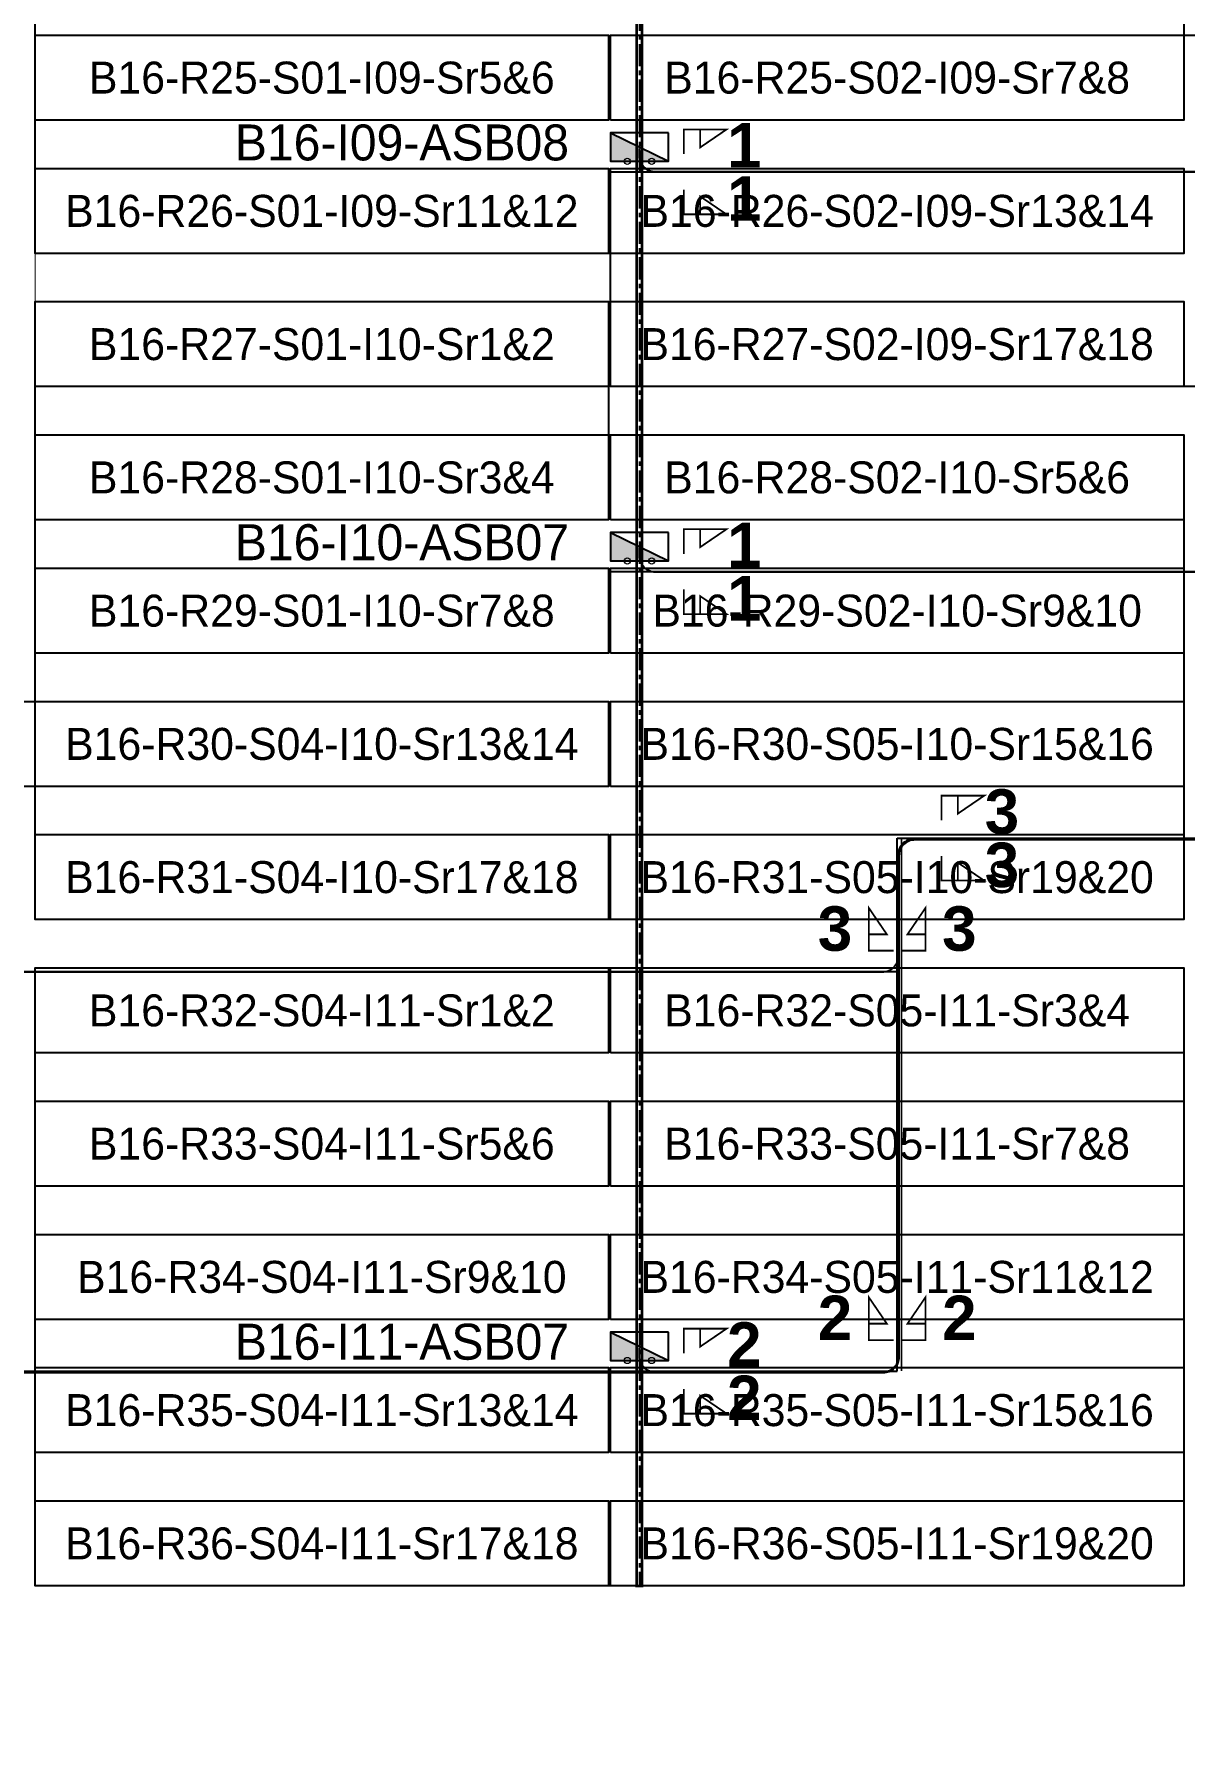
# Model space of a CAD drawing. Header units: metres. Extents: x 532643 to 533032, y 2675254 to 2675724.
# Drawn here: x 532740.6 to 532805.4, y 2675417.9 to 2675514.1 of the extents above; entities that cross this region are included whole.
import ezdxf
from ezdxf.enums import TextEntityAlignment as Align

# ---------------------------------------------------------------- set-up
doc = ezdxf.new("R2010")
doc.units = ezdxf.units.M
doc.header["$MEASUREMENT"] = 0
doc.linetypes.add('CENTER', pattern=[2, 1.25, -0.25, 0.25, -0.25])
doc.layers.add('Boundary-12.5 MW Block', color=6, linetype='Continuous', lineweight=9)
doc.layers.add('PILE', color=1, linetype='Continuous', lineweight=15)
for name, color, linetype in [('DC Trench BL-16', 40, 'Continuous'), ('E-Inverter Grouping', 2, 'Continuous'), ('Inverter Block-16', 7, 'Continuous'), ('LT Cable(AG) INV to LT Panel BL-16', 2, 'Continuous'), ('Messenger Wire Block-16 (Master Path)', 30, 'Continuous'), ('Messenger Wire Block-16 (MW Path)', 191, 'Continuous'), ('MMS Table Block-16', 8, 'Continuous'), ('Plan Line - DC BL-16', 40, 'Continuous'), ('Section Marking BL-16', 2, 'Continuous')]:
    doc.layers.add(name, color=color, linetype=linetype)
doc.styles.add('BoldTextStyle', font='arialbd.ttf')
doc.styles.get("Standard").update_dxf_attribs({"font": 'Adani Regular.ttf'})

# ---------------------------------------------------------------- blocks, each defined once
blk = doc.blocks.new('MMS Table (32.292 x 4.788)')
at = {"color": 0}
blk.add_lwpolyline([(0, -0.002), (0, 4.786), (32.292, 4.786), (32.292, -0.002)], close=True, dxfattribs=at)
at = {"color": 7}
blk.add_attdef('ID1', text='', height=1.8, dxfattribs=at).set_placement((16.146, 2.392), align=Align.MIDDLE_CENTER)
blk = doc.blocks.new('Inverter Block')
h = blk.add_hatch(color=0)
h.dxf.hatch_style = 1
h.paths.add_polyline_path([(-1.456, 2.269), (-1.456, 0.846), (1.456, 0.846)])
at = {"color": 0}
blk.add_lwpolyline([(1.456, 2.269), (-1.456, 2.269), (-1.456, 0.846), (1.456, 0.846)], close=True, dxfattribs=at)
blk.add_lwpolyline([(-1.456, 2.269), (1.456, 0.846)], dxfattribs=at)
at = {"layer": 'PILE'}
for centre in [(-0.613, 0.846), (0.613, 0.846)]:
    blk.add_circle(centre, 0.156, dxfattribs=at)
at = {"color": 7}
blk.add_attdef('ID', (-1.456, 3.006), '', height=1.8, dxfattribs=at)

msp = doc.modelspace()

# ---------------------------------------------------------------- linework, layer by layer
at = {"layer": 'Boundary-12.5 MW Block', "const_width": 0.05}
msp.add_lwpolyline([(532967.299, 2675476.577), (532967.299, 2675461.577), (532999.691, 2675461.577), (532999.691, 2675454.077), (533032.083, 2675454.077), (533032.083, 2675254.289), (532643.479, 2675254.289), (532643.479, 2675476.577), (532740.655, 2675476.577), (532740.655, 2675606.788), (532732.276, 2675606.788), (532732.276, 2675701.576), (532764.668, 2675701.576), (532764.668, 2675716.576), (532797.06, 2675716.576), (532797.06, 2675724.076), (532958.92, 2675724.076), (532958.92, 2675476.577), (532967.299, 2675476.577)], close=True, dxfattribs=at)
at = {"layer": 'DC Trench BL-16', "color": 40, "const_width": 0.15}
msp.add_lwpolyline([(532774.835, 2675521.575), (532774.535, 2675521.575), (532774.535, 2675426.791), (532774.835, 2675426.791)], close=True, dxfattribs=at)
at = {"layer": 'E-Inverter Grouping', "color": 3}
for points in [[(532805.339, 2675521.575), (532805.339, 2675514.075), (532837.731, 2675514.075), (532837.731, 2675494.291), (532773.047, 2675494.291), (532773.047, 2675501.791), (532740.655, 2675501.791), (532740.655, 2675521.575)], [(532772.947, 2675491.575), (532805.339, 2675491.575), (532805.339, 2675464.291), (532740.655, 2675464.291), (532740.655, 2675471.791), (532708.263, 2675471.791), (532708.263, 2675476.575), (532740.655, 2675476.575), (532740.655, 2675499.075), (532772.947, 2675499.075)], [(532805.339, 2675426.791), (532740.655, 2675426.791), (532740.655, 2675461.575), (532805.339, 2675461.575)]]:
    msp.add_lwpolyline(points, close=True, dxfattribs=at)
at = {"layer": 'LT Cable(AG) INV to LT Panel BL-16'}
for points in [[(532830.479, 2675441.674), (532827.794, 2675441.674, -0.169249), (532827.235, 2675441.869), (532825.782, 2675443.021, 0.103275), (532825.422, 2675443.096), (532819.585, 2675443.096, -0.414214), (532818.685, 2675443.996), (532818.685, 2675462.909, -0.00534), (532818.685, 2675462.928), (532818.706, 2675463.891, 0.00534), (532818.706, 2675463.91), (532818.706, 2675505.477, 0.414226), (532817.806, 2675506.377), (532775.586, 2675506.375, -0.414226), (532774.686, 2675507.275), (532774.686, 2675507.69)], [(532832.636, 2675441.649), (532827.787, 2675441.649, -0.169411), (532827.227, 2675441.845), (532825.777, 2675442.996, 0.103275), (532825.417, 2675443.071), (532819.56, 2675443.071, -0.414214), (532818.66, 2675443.971), (532818.66, 2675462.909, -0.00534), (532818.66, 2675462.928), (532818.681, 2675463.891, 0.00534), (532818.681, 2675463.91), (532818.681, 2675482.952, 0.414214), (532817.781, 2675483.852), (532775.586, 2675483.852, -0.414214), (532774.686, 2675484.752), (532774.686, 2675485.19)], [(532832.636, 2675441.624), (532827.78, 2675441.624, -0.169573), (532827.22, 2675441.82), (532825.772, 2675442.971, 0.103275), (532825.412, 2675443.046), (532819.535, 2675443.046, -0.414214), (532818.635, 2675443.946), (532818.635, 2675462.909, -0.00534), (532818.635, 2675462.928), (532818.656, 2675463.891, 0.00534), (532818.656, 2675463.91), (532818.656, 2675467.927, 0.414214), (532817.756, 2675468.827), (532790.143, 2675468.827, 0.414214), (532789.243, 2675467.927), (532789.243, 2675462.227, -0.414214), (532788.343, 2675461.327), (532710.802, 2675461.327, -0.414214), (532709.902, 2675462.227), (532709.902, 2675462.69)], [(532832.636, 2675441.574), (532827.766, 2675441.574, -0.169901), (532827.205, 2675441.771), (532825.762, 2675442.921, 0.103275), (532825.402, 2675442.996), (532819.485, 2675442.996, -0.414214), (532818.585, 2675443.896), (532818.585, 2675462.91, -0.00534), (532818.585, 2675462.929), (532818.606, 2675463.892, 0.00534), (532818.606, 2675463.911), (532818.606, 2675467.877, 0.414214), (532817.706, 2675468.777), (532790.193, 2675468.777, 0.414214), (532789.293, 2675467.877), (532789.293, 2675439.677, -0.414214), (532788.393, 2675438.777), (532710.802, 2675438.777, -0.414214), (532709.902, 2675439.677), (532709.902, 2675440.19)], [(532832.636, 2675441.599), (532827.773, 2675441.599, -0.169737), (532827.212, 2675441.795), (532825.767, 2675442.946, 0.103275), (532825.407, 2675443.021), (532819.51, 2675443.021, -0.414214), (532818.61, 2675443.921), (532818.61, 2675462.909, -0.00534), (532818.61, 2675462.929), (532818.631, 2675463.891, 0.00534), (532818.631, 2675463.911), (532818.631, 2675467.902, 0.414214), (532817.731, 2675468.802), (532790.168, 2675468.802, 0.414214), (532789.268, 2675467.902), (532789.268, 2675439.702, -0.414214), (532788.368, 2675438.802), (532775.586, 2675438.802, -0.414214), (532774.686, 2675439.702), (532774.686, 2675440.19)]]:
    msp.add_lwpolyline(points, format="xyb", dxfattribs=at)
at = {"layer": 'Messenger Wire Block-16 (Master Path)'}
for points in [[(532773.047, 2675506.375), (532818.706, 2675506.377)], [(532773.047, 2675483.877), (532818.706, 2675483.877)], [(532789.193, 2675468.877), (532818.706, 2675468.877)], [(532789.193, 2675438.877), (532789.193, 2675468.877)], [(532708.263, 2675461.377), (532789.193, 2675461.377)], [(532708.263, 2675438.877), (532789.193, 2675438.877)]]:
    msp.add_lwpolyline(points, dxfattribs=at)
at = {"layer": 'Messenger Wire Block-16 (MW Path)', "const_width": 0.1}
for points in [[(532773.047, 2675506.375), (532818.706, 2675506.377)], [(532773.047, 2675483.877), (532818.706, 2675483.877)], [(532789.193, 2675468.877), (532818.706, 2675468.877)], [(532789.443, 2675438.877), (532789.443, 2675468.877)], [(532708.263, 2675461.377), (532789.193, 2675461.377)], [(532708.263, 2675438.877), (532789.193, 2675438.877)]]:
    msp.add_lwpolyline(points, dxfattribs=at)
at = {"layer": 'Plan Line - DC BL-16', "color": 6, "linetype": 'CENTER'}
msp.add_lwpolyline([(532774.686, 2675521.575), (532774.686, 2675426.791)], dxfattribs=at)
at = {"layer": 'Section Marking BL-16', "color": 94, "lineweight": 35, "true_color": 0x00a500, "const_width": 0.1}
for points in [[(532777.186, 2675507.375), (532777.186, 2675508.765), (532779.586, 2675508.765), (532778.106, 2675507.755), (532778.106, 2675508.765)], [(532777.186, 2675505.375), (532777.186, 2675503.985), (532779.586, 2675503.985), (532778.106, 2675504.995), (532778.106, 2675503.985)], [(532777.186, 2675484.877), (532777.186, 2675486.267), (532779.586, 2675486.267), (532778.106, 2675485.257), (532778.106, 2675486.267)], [(532777.186, 2675482.877), (532777.186, 2675481.487), (532779.586, 2675481.487), (532778.106, 2675482.497), (532778.106, 2675481.487)], [(532791.693, 2675469.877), (532791.693, 2675471.267), (532794.093, 2675471.267), (532792.613, 2675470.257), (532792.613, 2675471.267)], [(532791.693, 2675467.877), (532791.693, 2675466.487), (532794.093, 2675466.487), (532792.613, 2675467.497), (532792.613, 2675466.487)], [(532788.993, 2675462.541), (532787.603, 2675462.541), (532787.603, 2675464.941), (532788.613, 2675463.461), (532787.603, 2675463.461)], [(532789.393, 2675462.541), (532790.783, 2675462.541), (532790.783, 2675464.941), (532789.773, 2675463.461), (532790.783, 2675463.461)], [(532788.993, 2675440.627), (532787.603, 2675440.627), (532787.603, 2675443.027), (532788.613, 2675441.547), (532787.603, 2675441.547)], [(532789.393, 2675440.627), (532790.783, 2675440.627), (532790.783, 2675443.027), (532789.773, 2675441.547), (532790.783, 2675441.547)], [(532777.186, 2675439.877), (532777.186, 2675441.267), (532779.586, 2675441.267), (532778.106, 2675440.257), (532778.106, 2675441.267)], [(532777.186, 2675437.877), (532777.186, 2675436.487), (532779.586, 2675436.487), (532778.106, 2675437.497), (532778.106, 2675436.487)]]:
    msp.add_lwpolyline(points, dxfattribs=at)

# ---------------------------------------------------------------- block references
at = {"layer": 'Inverter Block-16'}
ref = msp.add_blockref('Inverter Block', (532774.686, 2675506.025), dxfattribs=dict(at, xscale=1.124999999976148, yscale=1.124999999976148, zscale=1.124999999976148))
ref.add_attrib('ID', 'B16-I09-ASB08', (532751.903, 2675507.021), dxfattribs={"layer": '0', "color": 7, "height": 2.025})
ref = msp.add_blockref('Inverter Block', (532774.686, 2675483.525), dxfattribs=dict(at, xscale=1.124999999976148, yscale=1.124999999976148, zscale=1.124999999976148))
ref.add_attrib('ID', 'B16-I10-ASB07', (532751.903, 2675484.521), dxfattribs={"layer": '0', "color": 7, "height": 2.025})
ref = msp.add_blockref('Inverter Block', (532774.686, 2675438.525), dxfattribs=dict(at, xscale=1.124999999976148, yscale=1.124999999976148, zscale=1.124999999976148))
ref.add_attrib('ID', 'B16-I11-ASB07', (532751.903, 2675439.521), dxfattribs={"layer": '0', "color": 7, "height": 2.025})
at = {"layer": 'MMS Table Block-16'}
for p, values in [((532740.655, 2675509.291), {'ID1': 'B16-R25-S01-I09-Sr5&6'}), ((532773.047, 2675509.291), {'ID1': 'B16-R25-S02-I09-Sr7&8'}), ((532740.655, 2675501.791), {'ID1': 'B16-R26-S01-I09-Sr11&12'}), ((532773.047, 2675501.791), {'ID1': 'B16-R26-S02-I09-Sr13&14'}), ((532740.655, 2675494.291), {'ID1': 'B16-R27-S01-I10-Sr1&2'}), ((532773.047, 2675494.291), {'ID1': 'B16-R27-S02-I09-Sr17&18'}), ((532740.655, 2675486.791), {'ID1': 'B16-R28-S01-I10-Sr3&4'}), ((532773.047, 2675486.791), {'ID1': 'B16-R28-S02-I10-Sr5&6'}), ((532740.655, 2675479.291), {'ID1': 'B16-R29-S01-I10-Sr7&8'}), ((532773.047, 2675479.291), {'ID1': 'B16-R29-S02-I10-Sr9&10'}), ((532740.655, 2675471.791), {'ID1': 'B16-R30-S04-I10-Sr13&14'}), ((532773.047, 2675471.791), {'ID1': 'B16-R30-S05-I10-Sr15&16'}), ((532740.655, 2675464.291), {'ID1': 'B16-R31-S04-I10-Sr17&18'}), ((532773.047, 2675464.291), {'ID1': 'B16-R31-S05-I10-Sr19&20'}), ((532740.655, 2675456.791), {'ID1': 'B16-R32-S04-I11-Sr1&2'}), ((532773.047, 2675456.791), {'ID1': 'B16-R32-S05-I11-Sr3&4'}), ((532740.655, 2675449.291), {'ID1': 'B16-R33-S04-I11-Sr5&6'}), ((532773.047, 2675449.291), {'ID1': 'B16-R33-S05-I11-Sr7&8'}), ((532740.655, 2675441.791), {'ID1': 'B16-R34-S04-I11-Sr9&10'}), ((532773.047, 2675441.791), {'ID1': 'B16-R34-S05-I11-Sr11&12'}), ((532740.655, 2675434.291), {'ID1': 'B16-R35-S04-I11-Sr13&14'}), ((532773.047, 2675434.291), {'ID1': 'B16-R35-S05-I11-Sr15&16'}), ((532740.655, 2675426.791), {'ID1': 'B16-R36-S04-I11-Sr17&18'}), ((532773.047, 2675426.791), {'ID1': 'B16-R36-S05-I11-Sr19&20'})]:
    msp.add_blockref('MMS Table (32.292 x 4.788)', p, dxfattribs=at).add_auto_attribs(values)

# ---------------------------------------------------------------- texts
at = {"layer": 'Section Marking BL-16', "color": 94, "true_color": 0x00a500, "style": 'BoldTextStyle'}
for s, p in [('1', (532780.586, 2675507.875)), ('1', (532780.586, 2675504.875)), ('1', (532780.586, 2675485.377)), ('1', (532780.586, 2675482.377)), ('3', (532795.093, 2675470.377)), ('3', (532795.093, 2675467.377)), ('3', (532785.693, 2675463.791)), ('3', (532792.693, 2675463.791)), ('2', (532785.693, 2675441.877)), ('2', (532792.693, 2675441.877)), ('2', (532780.586, 2675440.377)), ('2', (532780.586, 2675437.377))]:
    msp.add_text(s, height=2.5, dxfattribs=at).set_placement(p, align=Align.MIDDLE_CENTER)

doc.saveas('drawing.dxf')
